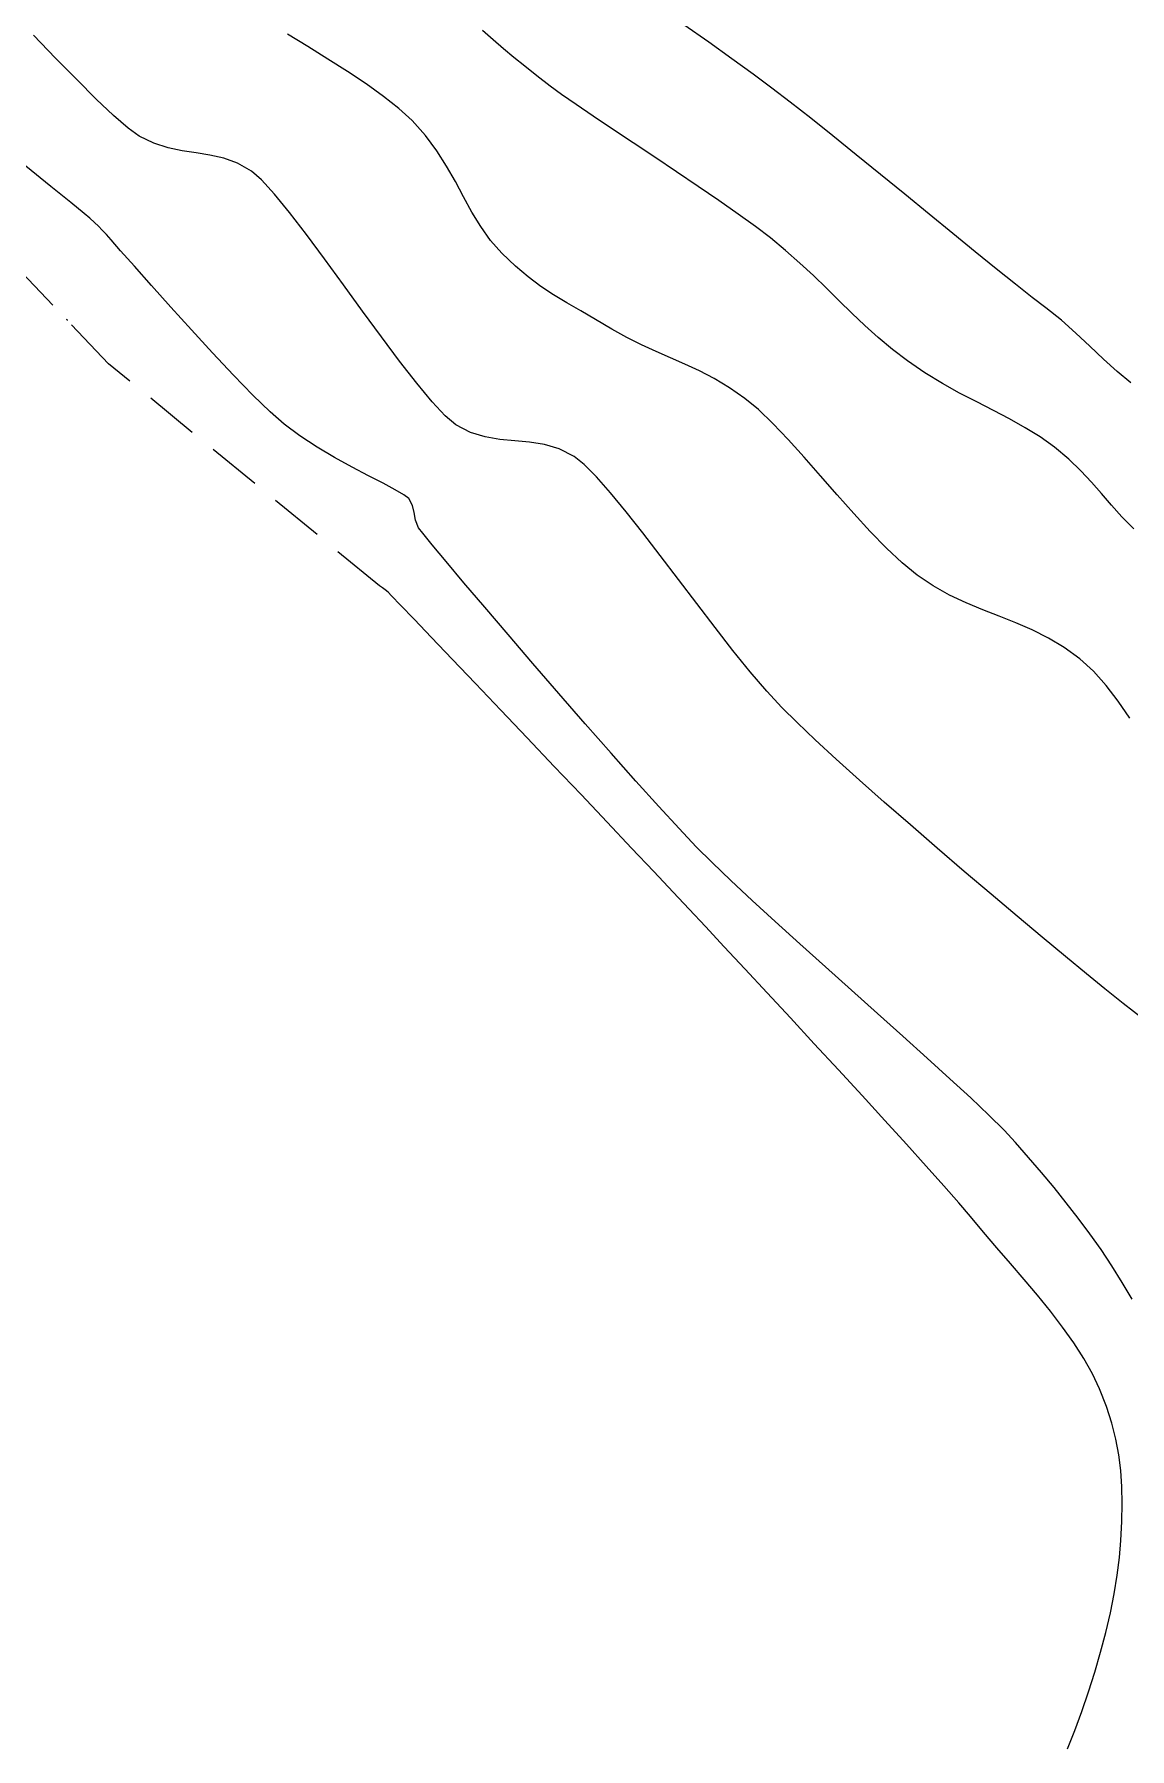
# Model space of a CAD drawing. Header units: feet. Extents: x 26064 to 27719, y 16802 to 28989.
# Drawn here: x 26443.9 to 26507.6, y 17621.1 to 17720.7 of the extents above; entities that cross this region are included whole.
import ezdxf

# ---------------------------------------------------------------- set-up
doc = ezdxf.new("R2010")
doc.units = ezdxf.units.FT
doc.header["$LTSCALE"] = 50
doc.header["$MEASUREMENT"] = 0
doc.linetypes.add('HIDDEN', pattern=[0.375, 0.25, -0.125])
doc.linetypes.add('HIDN25', pattern=[0.0938, 0.0625, -0.0313])
doc.layers.add('CONT-MJR', color=160, linetype='HIDDEN')
doc.layers.add('CONT-MNR', color=55, linetype='HIDN25')

msp = doc.modelspace()

# ---------------------------------------------------------------- linework, layer by layer
at = {"layer": 'CONT-MJR', "color": 7}
for p, q in [((26444.87968, 17711.89728, 630), (26443.42264, 17713.07123, 630)), ((26446.03782, 17710.96278, 630), (26444.87968, 17711.89728, 630)), ((26446.82206, 17710.32731, 630), (26446.03782, 17710.96278, 630)), ((26447.1574, 17710.05048, 630), (26446.82206, 17710.32731, 630)), ((26447.42286, 17709.80232, 630), (26447.1574, 17710.05048, 630)), ((26447.64426, 17709.58053, 630), (26447.42286, 17709.80232, 630)), ((26447.86098, 17709.3537, 630), (26447.64426, 17709.58053, 630)), ((26448.1124, 17709.09048, 630), (26447.86098, 17709.3537, 630)), ((26448.37911, 17708.79334, 630), (26448.1124, 17709.09048, 630)), ((26448.93898, 17708.15806, 630), (26448.37911, 17708.79334, 630)), ((26449.73909, 17707.25037, 630), (26448.93898, 17708.15806, 630)), ((26450.72657, 17706.13603, 630), (26449.73909, 17707.25037, 630)), ((26451.84852, 17704.88079, 630), (26450.72657, 17706.13603, 630)), ((26453.05204, 17703.55041, 630), (26451.84852, 17704.88079, 630)), ((26454.28424, 17702.21064, 630), (26453.05204, 17703.55041, 630)), ((26455.49223, 17700.92722, 630), (26454.28424, 17702.21064, 630)), ((26456.62311, 17699.76592, 630), (26455.49223, 17700.92722, 630)), ((26457.62399, 17698.79248, 630), (26456.62311, 17699.76592, 630)), ((26458.44197, 17698.07265, 630), (26457.62399, 17698.79248, 630)), ((26459.36093, 17697.38994, 630), (26458.44197, 17698.07265, 630)), ((26460.35524, 17696.74223, 630), (26459.36093, 17697.38994, 630)), ((26461.38034, 17696.13617, 630), (26460.35524, 17696.74223, 630)), ((26462.39167, 17695.57838, 630), (26461.38034, 17696.13617, 630)), ((26463.34468, 17695.07549, 630), (26462.39167, 17695.57838, 630)), ((26464.19482, 17694.63412, 630), (26463.34468, 17695.07549, 630)), ((26464.89752, 17694.26091, 630), (26464.19482, 17694.63412, 630)), ((26465.40823, 17693.96249, 630), (26464.89752, 17694.26091, 630)), ((26465.6824, 17693.74548, 630), (26465.40823, 17693.96249, 630)), ((26465.9022, 17693.34589, 630), (26465.6824, 17693.74548, 630)), ((26465.99952, 17692.93038, 630), (26465.9022, 17693.34589, 630)), ((26466.08328, 17692.49867, 630), (26465.99952, 17692.93038, 630)), ((26466.2624, 17692.05048, 630), (26466.08328, 17692.49867, 630)), ((26466.50359, 17691.72837, 630), (26466.2624, 17692.05048, 630)), ((26467.0494, 17691.05564, 630), (26466.50359, 17691.72837, 630)), ((26467.8587, 17690.08142, 630), (26467.0494, 17691.05564, 630)), ((26468.89038, 17688.8548, 630), (26467.8587, 17690.08142, 630)), ((26470.10333, 17687.42489, 630), (26468.89038, 17688.8548, 630)), ((26471.45643, 17685.8408, 630), (26470.10333, 17687.42489, 630)), ((26472.90855, 17684.15164, 630), (26471.45643, 17685.8408, 630)), ((26474.41859, 17682.40651, 630), (26472.90855, 17684.15164, 630)), ((26475.94542, 17680.65452, 630), (26474.41859, 17682.40651, 630)), ((26477.44793, 17678.94479, 630), (26475.94542, 17680.65452, 630)), ((26478.885, 17677.32641, 630), (26477.44793, 17678.94479, 630)), ((26480.21551, 17675.84849, 630), (26478.885, 17677.32641, 630)), ((26481.39835, 17674.56014, 630), (26480.21551, 17675.84849, 630)), ((26482.3924, 17673.51048, 630), (26481.39835, 17674.56014, 630)), ((26483.31448, 17672.58755, 630), (26482.3924, 17673.51048, 630)), ((26484.40759, 17671.53919, 630), (26483.31448, 17672.58755, 630)), ((26485.64266, 17670.38698, 630), (26484.40759, 17671.53919, 630)), ((26486.99066, 17669.15248, 630), (26485.64266, 17670.38698, 630)), ((26488.42252, 17667.85725, 630), (26486.99066, 17669.15248, 630)), ((26489.9092, 17666.52288, 630), (26488.42252, 17667.85725, 630)), ((26491.42164, 17665.17092, 630), (26489.9092, 17666.52288, 630)), ((26492.93079, 17663.82294, 630), (26491.42164, 17665.17092, 630)), ((26494.4076, 17662.50052, 630), (26492.93079, 17663.82294, 630)), ((26495.82302, 17661.22523, 630), (26494.4076, 17662.50052, 630)), ((26497.14799, 17660.01862, 630), (26495.82302, 17661.22523, 630)), ((26498.35347, 17658.90227, 630), (26497.14799, 17660.01862, 630)), ((26499.4104, 17657.89775, 630), (26498.35347, 17658.90227, 630)), ((26500.28973, 17657.02663, 630), (26499.4104, 17657.89775, 630)), ((26500.9624, 17656.31048, 630), (26500.28973, 17657.02663, 630)), ((26501.71998, 17655.4472, 630), (26500.9624, 17656.31048, 630)), ((26502.46506, 17654.57835, 630), (26501.71998, 17655.4472, 630)), ((26503.19565, 17653.70206, 630), (26502.46506, 17654.57835, 630)), ((26503.90979, 17652.81648, 630), (26503.19565, 17653.70206, 630)), ((26504.6055, 17651.91973, 630), (26503.90979, 17652.81648, 630)), ((26505.28081, 17651.00995, 630), (26504.6055, 17651.91973, 630)), ((26505.93376, 17650.08529, 630), (26505.28081, 17651.00995, 630)), ((26506.56236, 17649.14388, 630), (26505.93376, 17650.08529, 630)), ((26507.16465, 17648.18384, 630), (26506.56236, 17649.14388, 630)), ((26507.73866, 17647.20333, 630), (26507.16465, 17648.18384, 630))]:
    msp.add_line(p, q, dxfattribs=at)
at = {"layer": 'CONT-MNR', "color": 7, "extrusion": (-0.661503, -0.749942, 0)}
msp.add_line((26470.59879, 17720.41672, 627), (26469.98165, 17720.96109, 627), dxfattribs=at)
at = {"layer": 'CONT-MNR', "color": 7, "extrusion": (-0.575534, -0.817778, 0)}
msp.add_line((26483.12151, 17720.27131, 626), (26481.67874, 17721.2867, 626), dxfattribs=at)
at = {"layer": 'CONT-MNR', "color": 7, "extrusion": (0.718894, 0.69512, 0)}
msp.add_line((26445.15976, 17719.35148, 629), (26443.87841, 17720.67665, 629), dxfattribs=at)
at = {"layer": 'CONT-MNR', "color": 7, "extrusion": (-0.518508, -0.855073, 0)}
msp.add_line((26459.81849, 17720.02239, 628), (26458.64029, 17720.73684, 628), dxfattribs=at)
at = {"layer": 'CONT-MNR', "color": 7, "extrusion": (-0.525153, -0.851008, 0)}
msp.add_line((26460.98904, 17719.30005, 628), (26459.81849, 17720.02239, 628), dxfattribs=at)
at = {"layer": 'CONT-MNR', "color": 7, "extrusion": (-0.652719, -0.7576, 0)}
msp.add_line((26471.19771, 17719.90072, 627), (26470.59879, 17720.41672, 627), dxfattribs=at)
at = {"layer": 'CONT-MNR', "color": 7}
for p, q in [((26484.47608, 17719.3072, 626), (26483.12151, 17720.27131, 626)), ((26471.80367, 17719.39327, 627), (26471.19771, 17719.90072, 627)), ((26448.53127, 17716.01276, 629), (26447.52312, 17716.96999, 629)), ((26464.21195, 17717.12759, 628), (26463.21006, 17717.84845, 628)), ((26474.57359, 17717.24254, 627), (26473.91655, 17717.72416, 627)), ((26449.37449, 17715.27725, 629), (26448.53127, 17716.01276, 629)), ((26476.41423, 17715.97549, 627), (26475.41739, 17716.65352, 627)), ((26477.53038, 17715.22687, 627), (26476.41423, 17715.97549, 627)), ((26452.51785, 17713.96534, 629), (26451.6977, 17714.13268, 629)), ((26467.88729, 17713.07315, 628), (26467.31702, 17713.97155, 628)), ((26456.54583, 17712.78803, 629), (26455.73869, 17713.24132, 629)), ((26468.39773, 17712.17205, 628), (26467.88729, 17713.07315, 628)), ((26481.25733, 17712.74138, 627), (26479.98567, 17713.59141, 627)), ((26457.1335, 17712.27489, 629), (26456.54583, 17712.78803, 629)), ((26457.88013, 17711.45109, 629), (26457.1335, 17712.27489, 629)), ((26482.51337, 17711.89434, 627), (26481.25733, 17712.74138, 627)), ((26494.51983, 17711.43398, 626), (26493.10117, 17712.5916, 626)), ((26458.75714, 17710.37307, 629), (26457.88013, 17711.45109, 629)), ((26469.35905, 17710.40525, 628), (26468.87832, 17711.27912, 628)), ((26495.92955, 17710.28143, 626), (26494.51983, 17711.43398, 626)), ((26497.30399, 17709.15818, 626), (26495.92955, 17710.28143, 626)), ((26448.22897, 17701.58765, 631), (26440.78342, 17709.4326, 631)), ((26460.78812, 17707.68027, 629), (26459.736, 17709.09731, 629)), ((26471.10198, 17708.00672, 628), (26470.44089, 17708.75817, 628)), ((26462.99796, 17704.64818, 629), (26461.88496, 17706.1784, 629)), ((26473.36976, 17706.08104, 628), (26472.63436, 17706.6287, 628)), ((26445.83784, 17704.13463, 631), (26445.79398, 17704.15326, 631)), ((26445.84273, 17704.12012, 631), (26445.83784, 17704.13463, 631)), ((26445.85066, 17704.09354, 631), (26445.84917, 17704.09848, 631)), ((26476.54833, 17704.15635, 628), (26475.68024, 17704.65561, 628)), ((26477.49698, 17703.59672, 628), (26476.54833, 17704.15635, 628)), ((26504.46828, 17703.36153, 626), (26503.62074, 17704.113, 626)), ((26478.3702, 17703.10505, 628), (26477.49698, 17703.59672, 628)), ((26479.2248, 17702.67991, 628), (26478.3702, 17703.10505, 628)), ((26492.98242, 17703.11173, 627), (26492.20257, 17703.81381, 627)), ((26480.90395, 17701.93401, 628), (26480.06724, 17702.29751, 628)), ((26506.07429, 17701.84832, 626), (26505.28157, 17702.59852, 626)), ((26463.98643, 17688.67871, 631), (26448.22897, 17701.58765, 631)), ((26481.74137, 17701.56561, 628), (26480.90395, 17701.93401, 628)), ((26485.22698, 17699.56672, 628), (26484.32231, 17700.19286, 628)), ((26497.71055, 17699.87994, 627), (26496.70631, 17700.438, 627)), ((26498.70099, 17699.36229, 627), (26497.71055, 17699.87994, 627)), ((26499.67136, 17698.86659, 627), (26498.70099, 17699.36229, 627)), ((26501.52677, 17697.86722, 627), (26500.61538, 17698.37439, 627)), ((26470.98703, 17697.18798, 629), (26470.12611, 17697.32853, 629)), ((26503.22655, 17696.73416, 627), (26502.39925, 17697.32663, 627)), ((26489.62103, 17695.07401, 628), (26488.67049, 17696.15353, 628)), ((26478.31805, 17692.98437, 629), (26477.41707, 17694.07908, 629)), ((26507.14217, 17692.6812, 627), (26506.53085, 17693.36307, 627)), ((26492.51319, 17691.83281, 628), (26491.55329, 17692.87988, 628)), ((26507.83069, 17691.98055, 627), (26507.14217, 17692.6812, 627)), ((26480.30582, 17690.43284, 629), (26479.2868, 17691.75657, 629)), ((26494.36595, 17690.00746, 628), (26493.45438, 17690.86407, 628)), ((26482.42463, 17687.6463, 629), (26481.3576, 17689.05037, 629)), ((26495.23698, 17689.29672, 628), (26494.36595, 17690.00746, 628)), ((26496.17619, 17688.66717, 628), (26495.23698, 17689.29672, 628)), ((26465.99281, 17686.73912, 631), (26465.20805, 17687.55906, 631)), ((26467.00766, 17685.67655, 631), (26465.99281, 17686.73912, 631)), ((26502.86699, 17685.6381, 628), (26501.92648, 17686.10726, 628)), ((26468.21286, 17684.41297, 631), (26467.00766, 17685.67655, 631)), ((26504.69698, 17684.42672, 628), (26503.79182, 17685.08668, 628)), ((26469.56864, 17682.98997, 631), (26468.21286, 17684.41297, 631)), ((26487.37583, 17681.60303, 629), (26486.49515, 17682.55752, 629)), ((26490.53816, 17678.59599, 629), (26489.31929, 17679.71909, 629)), ((26491.88424, 17677.38236, 629), (26490.53816, 17678.59599, 629)), ((26494.84539, 17674.77417, 629), (26493.32938, 17676.10087, 629)), ((26478.63951, 17673.43433, 631), (26477.21502, 17674.94005, 631)), ((26496.40413, 17673.42493, 629), (26494.84539, 17674.77417, 629)), ((26481.06567, 17670.86001, 631), (26479.93631, 17672.06045, 631)), ((26499.53713, 17670.7495, 629), (26497.97743, 17672.07582, 629)), ((26484.01934, 17667.6958, 631), (26482.93169, 17668.86234, 631)), ((26505.0766, 17666.12542, 629), (26503.85296, 17667.13393, 629)), ((26506.14583, 17665.25303, 629), (26505.0766, 17666.12542, 629)), ((26507.20832, 17664.40412, 629), (26506.14583, 17665.25303, 629)), ((26490.65786, 17660.54356, 631), (26489.26123, 17662.05528, 631)), ((26494.61718, 17656.219, 631), (26493.36317, 17657.59702, 631)), ((26497.65665, 17652.80676, 631), (26496.79126, 17653.79547, 631)), ((26499.09314, 17651.10766, 631), (26498.33784, 17652.00463, 631)), ((26499.87386, 17650.199, 631), (26499.09314, 17651.10766, 631)), ((26502.23544, 17647.43317, 631), (26501.45832, 17648.35873, 631)), ((26504.34658, 17644.67114, 631), (26503.69288, 17645.58635, 631)), ((26505.84784, 17641.99463, 631), (26505.43737, 17642.87225, 631)), ((26506.55744, 17639.99842, 631), (26506.24332, 17640.96788, 631)), ((26506.97066, 17638.15319, 631), (26506.79747, 17639.06671, 631)), ((26507.14005, 17634.29028, 631), (26507.1617, 17635.32643, 631)), ((26507.08784, 17633.17463, 631), (26507.14005, 17634.29028, 631)), ((26507.00737, 17632.19362, 631), (26507.08784, 17633.17463, 631)), ((26506.87501, 17631.15865, 631), (26507.00737, 17632.19362, 631)), ((26506.69458, 17630.07976, 631), (26506.87501, 17631.15865, 631)), ((26505.90292, 17626.6802, 631), (26506.20471, 17627.83048, 631)), ((26504.40562, 17622.14277, 631), (26504.81584, 17623.24746, 631))]:
    msp.add_line(p, q, dxfattribs=at)
at = {"layer": 'CONT-MNR', "color": 7, "extrusion": (0.714159, 0.699983, 0)}
msp.add_line((26446.38697, 17718.09941, 629), (26445.15976, 17719.35148, 629), dxfattribs=at)
at = {"layer": 'CONT-MNR', "color": 7, "extrusion": (-0.537649, -0.843169, 0)}
msp.add_line((26462.12767, 17718.574, 628), (26460.98904, 17719.30005, 628), dxfattribs=at)
at = {"layer": 'CONT-MNR', "color": 7, "extrusion": (-0.630667, -0.776054, 0)}
msp.add_line((26472.44194, 17718.87457, 627), (26471.80367, 17719.39327, 627), dxfattribs=at)
at = {"layer": 'CONT-MNR', "color": 7, "extrusion": (-0.586316, -0.810083, 0)}
msp.add_line((26485.71111, 17718.41332, 626), (26484.47608, 17719.3072, 626), dxfattribs=at)
at = {"layer": 'CONT-MNR', "color": 7, "extrusion": (0.705004, 0.709203, 0)}
msp.add_line((26447.52312, 17716.96999, 629), (26446.38697, 17718.09941, 629), dxfattribs=at)
at = {"layer": 'CONT-MNR', "color": 7, "extrusion": (-0.556799, -0.830647, 0)}
msp.add_line((26463.21006, 17717.84845, 628), (26462.12767, 17718.574, 628), dxfattribs=at)
at = {"layer": 'CONT-MNR', "color": 7, "extrusion": (-0.619918, -0.784666, 0)}
msp.add_line((26473.13781, 17718.32481, 627), (26472.44194, 17718.87457, 627), dxfattribs=at)
at = {"layer": 'CONT-MNR', "color": 7, "extrusion": (0.610739, 0.791832, 0)}
msp.add_line((26473.91655, 17717.72416, 627), (26473.13781, 17718.32481, 627), dxfattribs=at)
at = {"layer": 'CONT-MNR', "color": 7, "extrusion": (0.596014, 0.802974, 0)}
msp.add_line((26486.79527, 17717.6086, 626), (26485.71111, 17718.41332, 626), dxfattribs=at)
at = {"layer": 'CONT-MNR', "color": 7, "extrusion": (-0.621667, -0.783282, 0)}
msp.add_line((26465.10902, 17716.41561, 628), (26464.21195, 17717.12759, 628), dxfattribs=at)
at = {"layer": 'CONT-MNR', "color": 7, "extrusion": (-0.572392, -0.81998, 0)}
msp.add_line((26475.41739, 17716.65352, 627), (26474.57359, 17717.24254, 627), dxfattribs=at)
at = {"layer": 'CONT-MNR', "color": 7, "extrusion": (0.608793, 0.793329, 0)}
msp.add_line((26487.86368, 17716.78871, 626), (26486.79527, 17717.6086, 626), dxfattribs=at)
at = {"layer": 'CONT-MNR', "color": 7, "extrusion": (-0.673064, -0.739584, 0)}
msp.add_line((26465.87698, 17715.71672, 628), (26465.10902, 17716.41561, 628), dxfattribs=at)
at = {"layer": 'CONT-MNR', "color": 7, "extrusion": (-0.617808, -0.786329, 0)}
msp.add_line((26489.0548, 17715.85286, 626), (26487.86368, 17716.78871, 626), dxfattribs=at)
at = {"layer": 'CONT-MNR', "color": 7, "extrusion": (-0.586346, -0.81006, 0)}
msp.add_line((26450.01583, 17714.81303, 629), (26449.37449, 17715.27725, 629), dxfattribs=at)
at = {"layer": 'CONT-MNR', "color": 7, "extrusion": (0.740889, 0.671628, 0)}
msp.add_line((26466.65691, 17714.85636, 628), (26465.87698, 17715.71672, 628), dxfattribs=at)
at = {"layer": 'CONT-MNR', "color": 7, "extrusion": (-0.554547, -0.832153, 0)}
msp.add_line((26478.73211, 17714.42604, 627), (26477.53038, 17715.22687, 627), dxfattribs=at)
at = {"layer": 'CONT-MNR', "color": 7, "extrusion": (0.623806, 0.78158, 0)}
msp.add_line((26490.34232, 17714.82525, 626), (26489.0548, 17715.85286, 626), dxfattribs=at)
at = {"layer": 'CONT-MNR', "color": 7, "extrusion": (0.439181, 0.898398, 0)}
msp.add_line((26450.86482, 17714.398, 629), (26450.01583, 17714.81303, 629), dxfattribs=at)
at = {"layer": 'CONT-MNR', "color": 7, "extrusion": (-0.30353, -0.952822, 0)}
msp.add_line((26451.6977, 17714.13268, 629), (26450.86482, 17714.398, 629), dxfattribs=at)
at = {"layer": 'CONT-MNR', "color": 7, "extrusion": (-0.1477, -0.989032, 0)}
msp.add_line((26453.32865, 17713.84426, 629), (26452.51785, 17713.96534, 629), dxfattribs=at)
at = {"layer": 'CONT-MNR', "color": 7, "extrusion": (0.801521, 0.597966, 0)}
msp.add_line((26467.31702, 17713.97155, 628), (26466.65691, 17714.85636, 628), dxfattribs=at)
at = {"layer": 'CONT-MNR', "color": 7, "extrusion": (-0.554205, -0.83238, 0)}
msp.add_line((26479.98567, 17713.59141, 627), (26478.73211, 17714.42604, 627), dxfattribs=at)
at = {"layer": 'CONT-MNR', "color": 7, "extrusion": (-0.627872, -0.778316, 0)}
msp.add_line((26491.69988, 17713.73009, 626), (26490.34232, 17714.82525, 626), dxfattribs=at)
at = {"layer": 'CONT-MNR', "color": 7, "extrusion": (-0.155331, -0.987863, 0)}
msp.add_line((26454.13347, 17713.71771, 629), (26453.32865, 17713.84426, 629), dxfattribs=at)
at = {"layer": 'CONT-MNR', "color": 7, "extrusion": (0.223257, 0.97476, 0)}
msp.add_line((26454.93569, 17713.53397, 629), (26454.13347, 17713.71771, 629), dxfattribs=at)
at = {"layer": 'CONT-MNR', "color": 7, "extrusion": (0.342418, 0.939548, 0)}
msp.add_line((26455.73869, 17713.24132, 629), (26454.93569, 17713.53397, 629), dxfattribs=at)
at = {"layer": 'CONT-MNR', "color": 7, "extrusion": (-0.630576, -0.776127, 0)}
msp.add_line((26493.10117, 17712.5916, 626), (26491.69988, 17713.73009, 626), dxfattribs=at)
at = {"layer": 'CONT-MNR', "color": 7, "extrusion": (0.880561, 0.473933, 0)}
msp.add_line((26468.87832, 17711.27912, 628), (26468.39773, 17712.17205, 628), dxfattribs=at)
at = {"layer": 'CONT-MNR', "color": 7, "extrusion": (-0.564693, -0.825301, 0)}
msp.add_line((26483.72004, 17711.0687, 627), (26482.51337, 17711.89434, 627), dxfattribs=at)
at = {"layer": 'CONT-MNR', "color": 7, "extrusion": (0.573138, 0.819459, 0)}
msp.add_line((26484.84362, 17710.28286, 627), (26483.72004, 17711.0687, 627), dxfattribs=at)
at = {"layer": 'CONT-MNR', "color": 7, "extrusion": (0.793375, 0.608733, 0)}
msp.add_line((26459.736, 17709.09731, 629), (26458.75714, 17710.37307, 629), dxfattribs=at)
at = {"layer": 'CONT-MNR', "color": 7, "extrusion": (0.855477, 0.517841, 0)}
msp.add_line((26469.86991, 17709.5613, 628), (26469.35905, 17710.40525, 628), dxfattribs=at)
at = {"layer": 'CONT-MNR', "color": 7, "extrusion": (0.585782, 0.810469, 0)}
msp.add_line((26485.85037, 17709.55522, 627), (26484.84362, 17710.28286, 627), dxfattribs=at)
at = {"layer": 'CONT-MNR', "color": 7, "extrusion": (0.815021, 0.579431, 0)}
msp.add_line((26470.44089, 17708.75817, 628), (26469.86991, 17709.5613, 628), dxfattribs=at)
at = {"layer": 'CONT-MNR', "color": 7, "extrusion": (-0.605289, -0.796006, 0)}
msp.add_line((26486.70655, 17708.90416, 627), (26485.85037, 17709.55522, 627), dxfattribs=at)
at = {"layer": 'CONT-MNR', "color": 7, "extrusion": (-0.63169, -0.775221, 0)}
msp.add_line((26498.61681, 17708.08843, 626), (26497.30399, 17709.15818, 626), dxfattribs=at)
at = {"layer": 'CONT-MNR', "color": 7, "extrusion": (-0.689798, -0.724002, 0)}
msp.add_line((26471.88475, 17707.26093, 628), (26471.10198, 17708.00672, 628), dxfattribs=at)
at = {"layer": 'CONT-MNR', "color": 7, "extrusion": (0.634465, 0.772952, 0)}
msp.add_line((26487.59603, 17708.17405, 627), (26486.70655, 17708.90416, 627), dxfattribs=at)
at = {"layer": 'CONT-MNR', "color": 7, "extrusion": (0.661555, 0.749897, 0)}
msp.add_line((26488.42683, 17707.44112, 627), (26487.59603, 17708.17405, 627), dxfattribs=at)
at = {"layer": 'CONT-MNR', "color": 7, "extrusion": (-0.629383, -0.777095, 0)}
msp.add_line((26499.84168, 17707.09638, 626), (26498.61681, 17708.08843, 626), dxfattribs=at)
at = {"layer": 'CONT-MNR', "color": 7, "extrusion": (0.807565, 0.589779, 0)}
msp.add_line((26461.88496, 17706.1784, 629), (26460.78812, 17707.68027, 629), dxfattribs=at)
at = {"layer": 'CONT-MNR', "color": 7, "extrusion": (0.64472, 0.764419, 0)}
msp.add_line((26472.63436, 17706.6287, 628), (26471.88475, 17707.26093, 628), dxfattribs=at)
at = {"layer": 'CONT-MNR', "color": 7, "extrusion": (0.682039, 0.731316, 0)}
msp.add_line((26489.2133, 17706.70765, 627), (26488.42683, 17707.44112, 627), dxfattribs=at)
at = {"layer": 'CONT-MNR', "color": 7, "extrusion": (0.625404, 0.780301, 0)}
msp.add_line((26500.95227, 17706.20626, 626), (26499.84168, 17707.09638, 626), dxfattribs=at)
at = {"layer": 'CONT-MNR', "color": 7, "extrusion": (0.553644, 0.832754, 0)}
msp.add_line((26474.1099, 17705.58897, 628), (26473.36976, 17706.08104, 628), dxfattribs=at)
at = {"layer": 'CONT-MNR', "color": 7, "extrusion": (-0.695262, -0.718756, 0)}
msp.add_line((26489.96977, 17705.97591, 627), (26489.2133, 17706.70765, 627), dxfattribs=at)
at = {"layer": 'CONT-MNR', "color": 7, "extrusion": (0.618762, 0.785579, 0)}
msp.add_line((26501.92225, 17705.44226, 626), (26500.95227, 17706.20626, 626), dxfattribs=at)
at = {"layer": 'CONT-MNR', "color": 7, "extrusion": (0.520382, 0.853934, 0)}
msp.add_line((26474.87374, 17705.12349, 628), (26474.1099, 17705.58897, 628), dxfattribs=at)
at = {"layer": 'CONT-MNR', "color": 7, "extrusion": (0.501807, 0.864979, 0)}
msp.add_line((26475.68024, 17704.65561, 628), (26474.87374, 17705.12349, 628), dxfattribs=at)
at = {"layer": 'CONT-MNR', "color": 7, "extrusion": (-0.700785, -0.713373, 0)}
msp.add_line((26490.71058, 17705.24817, 627), (26489.96977, 17705.97591, 627), dxfattribs=at)
at = {"layer": 'CONT-MNR', "color": 7, "extrusion": (-0.698327, -0.715779, 0)}
msp.add_line((26491.45006, 17704.52671, 627), (26490.71058, 17705.24817, 627), dxfattribs=at)
at = {"layer": 'CONT-MNR', "color": 7, "extrusion": (-0.607192, -0.794555, 0)}
msp.add_line((26502.72527, 17704.8286, 626), (26501.92225, 17705.44226, 626), dxfattribs=at)
at = {"layer": 'CONT-MNR', "color": 7, "extrusion": (0.958399, 0.285431, 0)}
msp.add_line((26445.84917, 17704.09848, 631), (26445.84273, 17704.12012, 631), dxfattribs=at)
at = {"layer": 'CONT-MNR', "color": 7, "extrusion": (0.806654, 0.591024, 0)}
msp.add_line((26464.09855, 17703.14605, 629), (26462.99796, 17704.64818, 629), dxfattribs=at)
at = {"layer": 'CONT-MNR', "color": 7, "extrusion": (-0.687748, -0.72595, 0)}
msp.add_line((26492.20257, 17703.81381, 627), (26491.45006, 17704.52671, 627), dxfattribs=at)
at = {"layer": 'CONT-MNR', "color": 7, "extrusion": (-0.624281, -0.7812, 0)}
msp.add_line((26503.62074, 17704.113, 626), (26502.72527, 17704.8286, 626), dxfattribs=at)
at = {"layer": 'CONT-MNR', "color": 7, "extrusion": (0.800962, 0.598715, 0)}
msp.add_line((26465.15817, 17701.72848, 629), (26464.09855, 17703.14605, 629), dxfattribs=at)
at = {"layer": 'CONT-MNR', "color": 7, "extrusion": (-0.642575, -0.766223, 0)}
msp.add_line((26493.80397, 17702.42276, 627), (26492.98242, 17703.11173, 627), dxfattribs=at)
at = {"layer": 'CONT-MNR', "color": 7, "extrusion": (0.684201, 0.729293, 0)}
msp.add_line((26505.28157, 17702.59852, 626), (26504.46828, 17703.36153, 626), dxfattribs=at)
at = {"layer": 'CONT-MNR', "color": 7, "extrusion": (0.413339, 0.910577, 0)}
msp.add_line((26480.06724, 17702.29751, 628), (26479.2248, 17702.67991, 628), dxfattribs=at)
at = {"layer": 'CONT-MNR', "color": 7, "extrusion": (-0.608878, -0.793264, 0)}
msp.add_line((26494.68155, 17701.74916, 627), (26493.80397, 17702.42276, 627), dxfattribs=at)
at = {"layer": 'CONT-MNR', "color": 7, "extrusion": (0.790182, 0.612872, 0)}
msp.add_line((26466.14827, 17700.45193, 629), (26465.15817, 17701.72848, 629), dxfattribs=at)
at = {"layer": 'CONT-MNR', "color": 7, "extrusion": (-0.425507, -0.904955, 0)}
msp.add_line((26482.58595, 17701.16849, 628), (26481.74137, 17701.56561, 628), dxfattribs=at)
at = {"layer": 'CONT-MNR', "color": 7, "extrusion": (-0.464112, -0.885777, 0)}
msp.add_line((26483.44411, 17700.71885, 628), (26482.58595, 17701.16849, 628), dxfattribs=at)
at = {"layer": 'CONT-MNR', "color": 7, "extrusion": (-0.565315, -0.824875, 0)}
msp.add_line((26495.69455, 17701.05492, 627), (26494.68155, 17701.74916, 627), dxfattribs=at)
at = {"layer": 'CONT-MNR', "color": 7, "extrusion": (0.520605, 0.853798, 0)}
msp.add_line((26496.70631, 17700.438, 627), (26495.69455, 17701.05492, 627), dxfattribs=at)
at = {"layer": 'CONT-MNR', "color": 7, "extrusion": (-0.671982, -0.740567, 0)}
msp.add_line((26506.86015, 17701.13525, 626), (26506.07429, 17701.84832, 626), dxfattribs=at)
at = {"layer": 'CONT-MNR', "color": 7, "extrusion": (-0.635024, -0.772492, 0)}
msp.add_line((26507.65281, 17700.48364, 626), (26506.86015, 17701.13525, 626), dxfattribs=at)
at = {"layer": 'CONT-MNR', "color": 7, "extrusion": (0.770746, 0.637143, 0)}
msp.add_line((26467.04029, 17699.37287, 629), (26466.14827, 17700.45193, 629), dxfattribs=at)
at = {"layer": 'CONT-MNR', "color": 7, "extrusion": (-0.513826, -0.857894, 0)}
msp.add_line((26484.32231, 17700.19286, 628), (26483.44411, 17700.71885, 628), dxfattribs=at)
at = {"layer": 'CONT-MNR', "color": 7, "extrusion": (0.733152, 0.680065, 0)}
msp.add_line((26467.80566, 17698.54774, 629), (26467.04029, 17699.37287, 629), dxfattribs=at)
at = {"layer": 'CONT-MNR', "color": 7, "extrusion": (0.637665, 0.770314, 0)}
msp.add_line((26486.01224, 17698.91668, 628), (26485.22698, 17699.56672, 628), dxfattribs=at)
at = {"layer": 'CONT-MNR', "color": 7, "extrusion": (0.644786, 0.764363, 0)}
msp.add_line((26468.41583, 17698.03303, 629), (26467.80566, 17698.54774, 629), dxfattribs=at)
at = {"layer": 'CONT-MNR', "color": 7, "extrusion": (-0.46091, -0.887447, 0)}
msp.add_line((26469.2686, 17697.59013, 629), (26468.41583, 17698.03303, 629), dxfattribs=at)
at = {"layer": 'CONT-MNR', "color": 7, "extrusion": (-0.692008, -0.72189, 0)}
msp.add_line((26486.85518, 17698.10863, 628), (26486.01224, 17698.91668, 628), dxfattribs=at)
at = {"layer": 'CONT-MNR', "color": 7, "extrusion": (0.723436, 0.690392, 0)}
msp.add_line((26487.74491, 17697.17632, 628), (26486.85518, 17698.10863, 628), dxfattribs=at)
at = {"layer": 'CONT-MNR', "color": 7, "extrusion": (-0.462326, -0.88671, 0)}
msp.add_line((26500.61538, 17698.37439, 627), (26499.67136, 17698.86659, 627), dxfattribs=at)
at = {"layer": 'CONT-MNR', "color": 7, "extrusion": (-0.291797, -0.95648, 0)}
msp.add_line((26470.12611, 17697.32853, 629), (26469.2686, 17697.59013, 629), dxfattribs=at)
at = {"layer": 'CONT-MNR', "color": 7, "extrusion": (-0.091978, -0.995761, 0)}
msp.add_line((26471.85001, 17697.10827, 629), (26470.98703, 17697.18798, 629), dxfattribs=at)
at = {"layer": 'CONT-MNR', "color": 7, "extrusion": (-0.091221, -0.995831, 0)}
msp.add_line((26472.71371, 17697.02915, 629), (26471.85001, 17697.10827, 629), dxfattribs=at)
at = {"layer": 'CONT-MNR', "color": 7, "extrusion": (-0.158728, -0.987322, 0)}
msp.add_line((26473.57681, 17696.8904, 629), (26472.71371, 17697.02915, 629), dxfattribs=at)
at = {"layer": 'CONT-MNR', "color": 7, "extrusion": (0.741464, 0.670993, 0)}
msp.add_line((26488.67049, 17696.15353, 628), (26487.74491, 17697.17632, 628), dxfattribs=at)
at = {"layer": 'CONT-MNR', "color": 7, "extrusion": (-0.526693, -0.850056, 0)}
msp.add_line((26502.39925, 17697.32663, 627), (26501.52677, 17697.86722, 627), dxfattribs=at)
at = {"layer": 'CONT-MNR', "color": 7, "extrusion": (-0.287638, -0.957739, 0)}
msp.add_line((26474.43796, 17696.63177, 629), (26473.57681, 17696.8904, 629), dxfattribs=at)
at = {"layer": 'CONT-MNR', "color": 7, "extrusion": (-0.455334, -0.890321, 0)}
msp.add_line((26475.29583, 17696.19303, 629), (26474.43796, 17696.63177, 629), dxfattribs=at)
at = {"layer": 'CONT-MNR', "color": 7, "extrusion": (-0.62337, -0.781927, 0)}
msp.add_line((26475.88845, 17695.72058, 629), (26475.29583, 17696.19303, 629), dxfattribs=at)
at = {"layer": 'CONT-MNR', "color": 7, "extrusion": (-0.641558, -0.767074, 0)}
msp.add_line((26504.05431, 17696.04186, 627), (26503.22655, 17696.73416, 627), dxfattribs=at)
at = {"layer": 'CONT-MNR', "color": 7, "extrusion": (0.692706, 0.72122, 0)}
msp.add_line((26504.75845, 17695.36555, 627), (26504.05431, 17696.04186, 627), dxfattribs=at)
at = {"layer": 'CONT-MNR', "color": 7, "extrusion": (0.709143, 0.705064, 0)}
msp.add_line((26476.60136, 17695.00354, 629), (26475.88845, 17695.72058, 629), dxfattribs=at)
at = {"layer": 'CONT-MNR', "color": 7, "extrusion": (0.752608, 0.658469, 0)}
msp.add_line((26490.5856, 17693.97154, 628), (26489.62103, 17695.07401, 628), dxfattribs=at)
at = {"layer": 'CONT-MNR', "color": 7, "extrusion": (0.732192, 0.681098, 0)}
msp.add_line((26505.37915, 17694.69829, 627), (26504.75845, 17695.36555, 627), dxfattribs=at)
at = {"layer": 'CONT-MNR', "color": 7, "extrusion": (0.749837, 0.661622, 0)}
msp.add_line((26477.41707, 17694.07908, 629), (26476.60136, 17695.00354, 629), dxfattribs=at)
at = {"layer": 'CONT-MNR', "color": 7, "extrusion": (0.755167, 0.655532, 0)}
msp.add_line((26505.95656, 17694.03311, 627), (26505.37915, 17694.69829, 627), dxfattribs=at)
at = {"layer": 'CONT-MNR', "color": 7, "extrusion": (0.759277, 0.650768, 0)}
msp.add_line((26506.53085, 17693.36307, 627), (26505.95656, 17694.03311, 627), dxfattribs=at)
at = {"layer": 'CONT-MNR', "color": 7, "extrusion": (0.748318, 0.66334, 0)}
msp.add_line((26491.55329, 17692.87988, 628), (26490.5856, 17693.97154, 628), dxfattribs=at)
at = {"layer": 'CONT-MNR', "color": 7, "extrusion": (0.785058, 0.619422, 0)}
msp.add_line((26479.2868, 17691.75657, 629), (26478.31805, 17692.98437, 629), dxfattribs=at)
at = {"layer": 'CONT-MNR', "color": 7, "extrusion": (0.717229, 0.696838, 0)}
msp.add_line((26493.45438, 17690.86407, 628), (26492.51319, 17691.83281, 628), dxfattribs=at)
at = {"layer": 'CONT-MNR', "color": 7, "extrusion": (0.795858, 0.605484, 0)}
msp.add_line((26481.3576, 17689.05037, 629), (26480.30582, 17690.43284, 629), dxfattribs=at)
at = {"layer": 'CONT-MNR', "color": 7, "extrusion": (-0.558324, -0.829623, 0)}
msp.add_line((26464.16736, 17688.55695, 631), (26463.98643, 17688.67871, 631), dxfattribs=at)
at = {"layer": 'CONT-MNR', "color": 7, "extrusion": (-0.590543, -0.807006, 0)}
msp.add_line((26464.32123, 17688.44435, 631), (26464.16736, 17688.55695, 631), dxfattribs=at)
at = {"layer": 'CONT-MNR', "color": 7, "extrusion": (-0.642569, -0.766227, 0)}
msp.add_line((26464.48784, 17688.30463, 631), (26464.32123, 17688.44435, 631), dxfattribs=at)
at = {"layer": 'CONT-MNR', "color": 7, "extrusion": (0.714835, 0.699293, 0)}
msp.add_line((26464.69314, 17688.09476, 631), (26464.48784, 17688.30463, 631), dxfattribs=at)
at = {"layer": 'CONT-MNR', "color": 7, "extrusion": (0.720964, 0.692972, 0)}
msp.add_line((26465.20805, 17687.55906, 631), (26464.69314, 17688.09476, 631), dxfattribs=at)
at = {"layer": 'CONT-MNR', "color": 7, "extrusion": (-0.485116, -0.87445, 0)}
msp.add_line((26497.1275, 17688.13942, 628), (26496.17619, 17688.66717, 628), dxfattribs=at)
at = {"layer": 'CONT-MNR', "color": 7, "extrusion": (-0.426385, -0.904542, 0)}
msp.add_line((26498.08692, 17687.68717, 628), (26497.1275, 17688.13942, 628), dxfattribs=at)
at = {"layer": 'CONT-MNR', "color": 7, "extrusion": (0.793531, 0.60853, 0)}
msp.add_line((26483.48941, 17686.25782, 629), (26482.42463, 17687.6463, 629), dxfattribs=at)
at = {"layer": 'CONT-MNR', "color": 7, "extrusion": (-0.385888, -0.922546, 0)}
msp.add_line((26499.0505, 17687.28412, 628), (26498.08692, 17687.68717, 628), dxfattribs=at)
at = {"layer": 'CONT-MNR', "color": 7, "extrusion": (-0.366921, -0.930252, 0)}
msp.add_line((26500.01427, 17686.90398, 628), (26499.0505, 17687.28412, 628), dxfattribs=at)
at = {"layer": 'CONT-MNR', "color": 7, "extrusion": (0.787603, 0.616183, 0)}
msp.add_line((26484.53443, 17684.92208, 629), (26483.48941, 17686.25782, 629), dxfattribs=at)
at = {"layer": 'CONT-MNR', "color": 7, "extrusion": (0.370997, 0.928634, 0)}
msp.add_line((26500.97425, 17686.52046, 628), (26500.01427, 17686.90398, 628), dxfattribs=at)
at = {"layer": 'CONT-MNR', "color": 7, "extrusion": (-0.398062, -0.917359, 0)}
msp.add_line((26501.92648, 17686.10726, 628), (26500.97425, 17686.52046, 628), dxfattribs=at)
at = {"layer": 'CONT-MNR', "color": 7, "extrusion": (-0.51212, -0.858914, 0)}
msp.add_line((26503.79182, 17685.08668, 628), (26502.86699, 17685.6381, 628), dxfattribs=at)
at = {"layer": 'CONT-MNR', "color": 7, "extrusion": (0.777481, 0.628906, 0)}
msp.add_line((26485.54217, 17683.67626, 629), (26484.53443, 17684.92208, 629), dxfattribs=at)
at = {"layer": 'CONT-MNR', "color": 7, "extrusion": (-0.676318, -0.73661, 0)}
msp.add_line((26505.48129, 17683.7066, 628), (26504.69698, 17684.42672, 628), dxfattribs=at)
at = {"layer": 'CONT-MNR', "color": 7, "extrusion": (0.761253, 0.648455, 0)}
msp.add_line((26486.49515, 17682.55752, 629), (26485.54217, 17683.67626, 629), dxfattribs=at)
at = {"layer": 'CONT-MNR', "color": 7, "extrusion": (0.747964, 0.663739, 0)}
msp.add_line((26506.21723, 17682.87728, 628), (26505.48129, 17683.7066, 628), dxfattribs=at)
at = {"layer": 'CONT-MNR', "color": 7, "extrusion": (0.724328, 0.689455, 0)}
msp.add_line((26471.03526, 17681.44917, 631), (26469.56864, 17682.98997, 631), dxfattribs=at)
at = {"layer": 'CONT-MNR', "color": 7, "extrusion": (0.793735, 0.608264, 0)}
msp.add_line((26506.91754, 17681.96343, 628), (26506.21723, 17682.87728, 628), dxfattribs=at)
at = {"layer": 'CONT-MNR', "color": 7, "extrusion": (0.724652, 0.689115, 0)}
msp.add_line((26472.57296, 17679.83217, 631), (26471.03526, 17681.44917, 631), dxfattribs=at)
at = {"layer": 'CONT-MNR', "color": 7, "extrusion": (-0.704715, -0.70949, 0)}
msp.add_line((26488.25579, 17680.72899, 629), (26487.37583, 17681.60303, 629), dxfattribs=at)
at = {"layer": 'CONT-MNR', "color": 7, "extrusion": (0.820873, 0.57111, 0)}
msp.add_line((26507.59497, 17680.98974, 628), (26506.91754, 17681.96343, 628), dxfattribs=at)
at = {"layer": 'CONT-MNR', "color": 7, "extrusion": (-0.688598, -0.725143, 0)}
msp.add_line((26489.31929, 17679.71909, 629), (26488.25579, 17680.72899, 629), dxfattribs=at)
at = {"layer": 'CONT-MNR', "color": 7, "extrusion": (0.724995, 0.688754, 0)}
msp.add_line((26474.14199, 17678.18058, 631), (26472.57296, 17679.83217, 631), dxfattribs=at)
at = {"layer": 'CONT-MNR', "color": 7, "extrusion": (0.725383, 0.688345, 0)}
msp.add_line((26475.7026, 17676.536, 631), (26474.14199, 17678.18058, 631), dxfattribs=at)
at = {"layer": 'CONT-MNR', "color": 7, "extrusion": (-0.663477, -0.748197, 0)}
msp.add_line((26493.32938, 17676.10087, 629), (26491.88424, 17677.38236, 629), dxfattribs=at)
at = {"layer": 'CONT-MNR', "color": 7, "extrusion": (0.725846, 0.687857, 0)}
msp.add_line((26477.21502, 17674.94005, 631), (26475.7026, 17676.536, 631), dxfattribs=at)
at = {"layer": 'CONT-MNR', "color": 7, "extrusion": (0.727212, 0.686413, 0)}
msp.add_line((26479.93631, 17672.06045, 631), (26478.63951, 17673.43433, 631), dxfattribs=at)
at = {"layer": 'CONT-MNR', "color": 7, "extrusion": (0.65095, 0.759121, 0)}
msp.add_line((26497.97743, 17672.07582, 629), (26496.40413, 17673.42493, 629), dxfattribs=at)
at = {"layer": 'CONT-MNR', "color": 7, "extrusion": (0.730141, 0.683297, 0)}
msp.add_line((26481.98784, 17669.87463, 631), (26481.06567, 17670.86001, 631), dxfattribs=at)
at = {"layer": 'CONT-MNR', "color": 7, "extrusion": (0.644904, 0.764263, 0)}
msp.add_line((26501.05505, 17669.46863, 629), (26499.53713, 17670.7495, 629), dxfattribs=at)
at = {"layer": 'CONT-MNR', "color": 7, "extrusion": (0.7314, 0.681949, 0)}
msp.add_line((26482.93169, 17668.86234, 631), (26481.98784, 17669.87463, 631), dxfattribs=at)
at = {"layer": 'CONT-MNR', "color": 7, "extrusion": (0.642082, 0.766636, 0)}
msp.add_line((26502.50305, 17668.25589, 629), (26501.05505, 17669.46863, 629), dxfattribs=at)
at = {"layer": 'CONT-MNR', "color": 7, "extrusion": (0.639188, 0.769051, 0)}
msp.add_line((26503.85296, 17667.13393, 629), (26502.50305, 17668.25589, 629), dxfattribs=at)
at = {"layer": 'CONT-MNR', "color": 7, "extrusion": (0.731649, 0.681681, 0)}
msp.add_line((26485.22345, 17666.40343, 631), (26484.01934, 17667.6958, 631), dxfattribs=at)
at = {"layer": 'CONT-MNR', "color": 7, "extrusion": (0.732084, 0.681215, 0)}
msp.add_line((26486.51669, 17665.01362, 631), (26485.22345, 17666.40343, 631), dxfattribs=at)
at = {"layer": 'CONT-MNR', "color": 7, "extrusion": (0.732696, 0.680557, 0)}
msp.add_line((26487.87173, 17663.55477, 631), (26486.51669, 17665.01362, 631), dxfattribs=at)
at = {"layer": 'CONT-MNR', "color": 7, "extrusion": (-0.615653, -0.788017, 0)}
msp.add_line((26508.41472, 17663.4616, 629), (26507.20832, 17664.40412, 629), dxfattribs=at)
at = {"layer": 'CONT-MNR', "color": 7, "extrusion": (0.733496, 0.679694, 0)}
msp.add_line((26489.26123, 17662.05528, 631), (26487.87173, 17663.55477, 631), dxfattribs=at)
at = {"layer": 'CONT-MNR', "color": 7, "extrusion": (0.735805, 0.677193, 0)}
msp.add_line((26492.03428, 17659.048, 631), (26490.65786, 17660.54356, 631), dxfattribs=at)
at = {"layer": 'CONT-MNR', "color": 7, "extrusion": (0.737454, 0.675397, 0)}
msp.add_line((26493.36317, 17657.59702, 631), (26492.03428, 17659.048, 631), dxfattribs=at)
at = {"layer": 'CONT-MNR', "color": 7, "extrusion": (0.742477, 0.669871, 0)}
msp.add_line((26495.76899, 17654.94235, 631), (26494.61718, 17656.219, 631), dxfattribs=at)
at = {"layer": 'CONT-MNR', "color": 7, "extrusion": (0.746497, 0.665389, 0)}
msp.add_line((26496.79126, 17653.79547, 631), (26495.76899, 17654.94235, 631), dxfattribs=at)
at = {"layer": 'CONT-MNR', "color": 7, "extrusion": (0.762232, 0.647304, 0)}
msp.add_line((26498.33784, 17652.00463, 631), (26497.65665, 17652.80676, 631), dxfattribs=at)
at = {"layer": 'CONT-MNR', "color": 7, "extrusion": (0.756577, 0.653905, 0)}
msp.add_line((26500.66669, 17649.28168, 631), (26499.87386, 17650.199, 631), dxfattribs=at)
at = {"layer": 'CONT-MNR', "color": 7, "extrusion": (0.759041, 0.651043, 0)}
msp.add_line((26501.45832, 17648.35873, 631), (26500.66669, 17649.28168, 631), dxfattribs=at)
at = {"layer": 'CONT-MNR', "color": 7, "extrusion": (0.777092, 0.629387, 0)}
msp.add_line((26502.98473, 17646.50804, 631), (26502.23544, 17647.43317, 631), dxfattribs=at)
at = {"layer": 'CONT-MNR', "color": 7, "extrusion": (0.792973, 0.609257, 0)}
msp.add_line((26503.69288, 17645.58635, 631), (26502.98473, 17646.50804, 631), dxfattribs=at)
at = {"layer": 'CONT-MNR', "color": 7, "extrusion": (0.839618, 0.543178, 0)}
msp.add_line((26504.93252, 17643.76543, 631), (26504.34658, 17644.67114, 631), dxfattribs=at)
at = {"layer": 'CONT-MNR', "color": 7, "extrusion": (0.870556, 0.492069, 0)}
msp.add_line((26505.43737, 17642.87225, 631), (26504.93252, 17643.76543, 631), dxfattribs=at)
at = {"layer": 'CONT-MNR', "color": 7, "extrusion": (0.93317, 0.359435, 0)}
msp.add_line((26506.24332, 17640.96788, 631), (26505.84784, 17641.99463, 631), dxfattribs=at)
at = {"layer": 'CONT-MNR', "color": 7, "extrusion": (0.968381, 0.249474, 0)}
msp.add_line((26506.79747, 17639.06671, 631), (26506.55744, 17639.99842, 631), dxfattribs=at)
at = {"layer": 'CONT-MNR', "color": 7, "extrusion": (0.992379, 0.123222, 0)}
msp.add_line((26507.08425, 17637.23834, 631), (26506.97066, 17638.15319, 631), dxfattribs=at)
at = {"layer": 'CONT-MNR', "color": 7, "extrusion": (0.997864, 0.065329, 0)}
msp.add_line((26507.14551, 17636.3026, 631), (26507.08425, 17637.23834, 631), dxfattribs=at)
at = {"layer": 'CONT-MNR', "color": 7, "extrusion": (0.999863, 0.016575, 0)}
msp.add_line((26507.1617, 17635.32643, 631), (26507.14551, 17636.3026, 631), dxfattribs=at)
at = {"layer": 'CONT-MNR', "color": 7, "extrusion": (0.980214, -0.197942, 0)}
msp.add_line((26506.46987, 17628.96702, 631), (26506.69458, 17630.07976, 631), dxfattribs=at)
at = {"layer": 'CONT-MNR', "color": 7, "extrusion": (0.973848, -0.2272, 0)}
msp.add_line((26506.20471, 17627.83048, 631), (26506.46987, 17628.96702, 631), dxfattribs=at)
at = {"layer": 'CONT-MNR', "color": 7, "extrusion": (0.960436, -0.278501, 0)}
msp.add_line((26505.5683, 17625.52623, 631), (26505.90292, 17626.6802, 631), dxfattribs=at)
at = {"layer": 'CONT-MNR', "color": 7, "extrusion": (0.953288, -0.302062, 0)}
msp.add_line((26505.20467, 17624.37863, 631), (26505.5683, 17625.52623, 631), dxfattribs=at)
at = {"layer": 'CONT-MNR', "color": 7, "extrusion": (0.945689, -0.325072, 0)}
msp.add_line((26504.81584, 17623.24746, 631), (26505.20467, 17624.37863, 631), dxfattribs=at)
at = {"layer": 'CONT-MNR', "color": 7, "extrusion": (0.928319, -0.371785, 0)}
msp.add_line((26503.97784, 17621.07463, 631), (26504.40562, 17622.14277, 631), dxfattribs=at)

doc.saveas('drawing.dxf')
